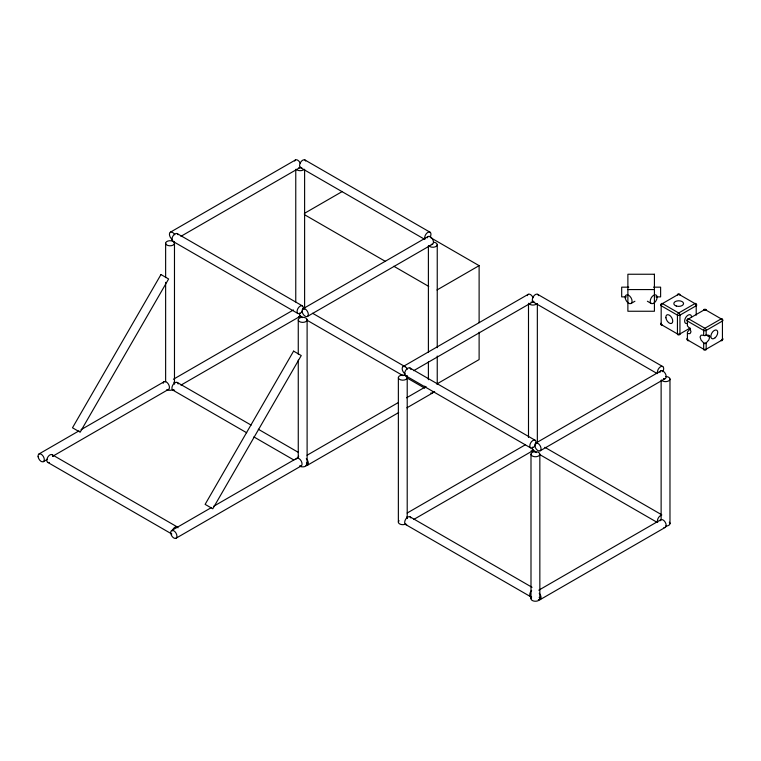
<?xml version="1.0" encoding="UTF-8"?>
<svg xmlns="http://www.w3.org/2000/svg" width="761" height="761" viewBox="0 0 761 761"><rect width="100%" height="100%" fill="white"/><g stroke="black" fill="none" stroke-linecap="round" stroke-linejoin="round"><path stroke-width="1.14" d="M709.766 336.086L708.596 336.714L706.075 334.469M690.417 328.419L687.421 332.081L687.392 339.825A1.769 1.018 -60 0 0 688.648 340.548M170.35 232.21L295.477 159.962M180.928 236.319L299.901 167.629M304.343 213.413L342.374 191.458M38.963 453.984L78.963 430.888M81.018 429.708L164.091 381.746M173.422 379.244L293.423 309.965M302.983 308.776L428.11 236.538M43.387 461.651L47.496 459.283M52.623 456.315L168.514 389.404M180.928 385.133L299.901 316.443M307.406 316.443L432.533 244.205M436.976 289.989L479.116 265.656L479.116 322.721M403.083 366.574L528.21 294.336M413.661 370.683L532.633 301.993M171.596 530.56L211.596 507.463M213.651 506.284L296.723 458.322M307.083 455.23L398.364 402.531M406.564 397.794L426.055 386.54M436.976 383.896L479.116 359.572L479.116 332.224M176.019 538.227L301.147 465.979M307.406 465.256L398.688 412.557M406.888 407.82L432.533 393.018M631.078 303.458L634.921 301.242M661.319 323.834A1.769 1.018 60 0 0 662.422 325.251A1.769 1.018 -60 0 1 661.176 324.528L661.176 305.751A1.769 1.018 0 0 1 661.176 304.305L678.688 294.193L696.21 304.305L696.21 315.14M661.005 323.206A1.769 1.018 0 0 0 661.176 324.528L678.688 334.65A1.769 1.018 60 0 0 679.944 333.927L679.944 315.14A1.769 1.018 60 0 0 678.688 312.971L662.422 303.582A1.769 1.018 -60 0 0 661.176 305.751L677.442 315.14A1.769 1.018 0 0 0 679.944 315.14L696.21 305.751A1.769 1.018 0 0 0 696.21 304.305A1.769 1.018 -60 0 0 694.955 303.582L678.688 312.971A1.769 1.018 -60 0 0 677.442 315.14L677.442 333.927A1.769 1.018 -60 0 0 678.688 334.65L690.113 328.058M688.41 319.011L704.914 309.48A1.769 1.018 -60 0 1 706.16 310.079M721.181 318.869L704.914 328.267A1.769 1.018 -60 0 0 703.659 330.426L703.659 335.259L701.062 335.163L700.044 337.009L701.062 340.034L703.659 342.935A9.579 5.527 60 0 0 704.914 343.791A9.579 5.527 -60 0 0 706.17 342.935L708.767 340.034L709.785 337.009L708.843 335.211L706.17 335.259L706.17 330.426A1.769 1.018 60 0 0 704.914 328.267L688.648 318.869A1.769 1.018 60 0 0 687.392 319.591A1.769 1.018 0 0 0 687.392 321.037L703.659 330.426A1.769 1.018 0 0 0 706.17 330.426L722.436 321.037A1.769 1.018 0 0 0 722.436 319.591A1.769 1.018 -60 0 0 721.181 318.869A1.769 1.018 60 0 1 722.436 321.037L722.436 339.825A1.769 1.018 60 0 1 721.181 340.548M407.183 513.019L525.128 444.928M535.715 443.149L660.843 370.911M705.932 349.347L722.436 339.825A1.769 1.018 0 0 0 722.541 338.445M413.661 519.497L532.633 450.816M540.139 450.807L665.266 378.569M538.788 590.184L660.843 519.725M540.139 599.63L665.266 527.383M628.767 287.163L621.689 287.163L621.689 296.885L626.408 296.885M653.537 287.163L660.615 287.163L660.615 296.885L655.896 296.885M627.882 289.57L654.422 289.57M687.44 333.565L689.999 333.641L691.007 331.796L689.999 328.781L687.421 325.889L687.392 319.591M722.436 319.591L704.914 309.48A1.769 1.018 60 0 0 703.668 310.079M647.383 301.242L651.235 303.458M703.896 349.347L687.392 339.825A1.769 1.018 0 0 1 687.392 338.379A1.769 1.018 60 0 0 687.535 339.121M304.904 159.962L430.032 232.21M537.637 294.336L662.764 366.574M430.793 237.755L479.116 265.656M300.481 167.629L424.581 239.277M533.214 301.993L657.314 373.641M304.343 214.602L385.57 261.489M393.798 266.245L428.747 286.421M177.275 233.646L302.402 305.893M410.008 368.02L535.135 440.258A4.423 2.559 -60 0 1 533.727 447.107A4.423 2.559 -60 0 1 529.903 444.9A4.423 2.559 -60 0 1 535.135 440.258M312.571 313.256L405.099 366.688M544.819 447.297L661.737 514.797M172.852 241.313L297.979 313.551M405.584 375.677L530.712 447.925M300.481 316.443L302.526 317.632M306.635 320L403.035 375.658M407.145 378.027L424.581 388.091M533.214 450.816L536.286 452.586M539.368 454.365L657.314 522.465M177.275 382.469L251.12 425.104M258.302 429.242L298.293 452.338M410.008 516.833L532.053 587.302M172.852 390.127L246.697 432.762M253.87 436.909L293.87 460.005M405.584 524.5L530.712 596.738M52.148 454.707L177.275 526.945M47.724 462.374L171.824 534.022M706.17 349.213L706.208 342.907A1.769 1.018 0 0 1 703.659 342.935L703.659 349.213A1.769 1.018 -60 0 0 704.914 349.936A1.769 1.018 60 0 0 706.17 349.213A1.769 1.018 0 0 1 703.659 349.213M669.975 379.073L669.975 523.558M661.128 380.253L661.128 520.001M539.844 454.203A4.423 2.549 0 0 1 533.214 456.419A4.423 2.549 0 0 1 533.214 451.986A4.423 2.549 0 0 1 539.844 454.203L539.844 598.688M537.342 303.687L537.342 442.246M530.997 454.203L530.997 598.688M528.495 303.687L528.495 437.508M437.242 244.709L437.242 347.739M437.242 356.024L437.242 384.448M428.395 245.889L428.395 352.476M428.395 361.951L428.395 379.71M407.211 377.627A4.423 2.549 0 0 1 400.581 379.844A4.423 2.549 0 0 1 400.581 375.42A4.423 2.549 0 0 1 407.211 377.627L407.211 518.555M398.364 377.627L398.364 522.113M307.111 319.839A4.423 2.549 0 0 1 300.481 322.046A4.423 2.549 0 0 1 300.481 317.622A4.423 2.549 0 0 1 307.111 319.839L307.111 464.315M304.609 169.313L304.609 309.061M298.264 319.839L298.264 354.179M298.264 360.105L298.264 458.398M295.763 169.313L295.763 301.955M174.478 243.263A4.423 2.549 0 0 1 167.848 245.47A4.423 2.549 0 0 1 167.848 241.047A4.423 2.549 0 0 1 174.478 243.263L174.478 384.191M165.632 243.263L165.632 277.603M165.632 282.341L165.632 381.822M304.067 169.351A4.423 2.549 0 0 1 300.186 170.683A4.423 2.549 0 0 1 296.305 169.351M173.185 389.546A4.423 2.549 0 0 1 166.925 389.546A4.423 2.559 60 0 0 169.418 387.035A4.423 2.559 60 0 0 166.374 382.012A4.423 2.559 60 0 0 163.206 383.278M433.447 242.179A4.423 2.549 0 0 1 436.357 246.241A4.423 2.549 0 0 1 428.795 245.765M434.655 391.515A4.423 2.549 0 0 1 432.505 391.734M306.407 462.935A4.423 2.549 0 0 1 305.465 466.303A4.423 2.549 0 0 1 299.558 466.122M174.621 390.127A4.423 2.559 -60 0 1 171.938 387.929A4.423 2.559 -60 0 1 174.916 382.773A4.423 2.559 -60 0 1 178.16 384.001M297.446 458.398A4.423 2.559 -60 0 1 298.692 456.239M301.813 316.586A4.423 2.559 -60 0 1 299.758 313.047M303.991 308.576A4.423 2.559 -60 0 1 304.191 308.576M424.885 387.806A4.423 2.559 -60 0 1 424.724 386.131M306.283 458.674A4.423 2.559 60 0 1 308.31 463.487A4.423 2.559 60 0 1 305.855 465.342M433.418 391.487A4.423 2.559 60 0 1 430.764 393.018M173.86 382.317A4.423 2.559 60 0 1 174.611 383.306M300.614 315.568A4.423 2.559 60 0 1 298.569 316.586M173.965 241.494A4.423 2.559 -60 0 1 172.928 236.072A4.423 2.559 -60 0 1 178.064 234.73M302.555 310.726A4.423 2.559 -60 0 1 297.37 312.923A4.423 2.559 -60 0 1 300.043 306.198A4.423 2.559 -60 0 1 303.116 309.289M301.813 167.772A4.423 2.559 -60 0 1 300.481 162.521A4.423 2.559 -60 0 1 305.694 161.047M424.971 239.182A4.423 2.559 -60 0 1 426.122 233.979A4.423 2.559 -60 0 1 430.184 232.305A4.423 2.559 -60 0 1 430.184 237.032M427.263 237.841A4.423 2.559 60 0 1 430.469 236.852A4.423 2.559 60 0 1 433.428 241.732A4.423 2.559 60 0 1 431.202 244.348M172.338 239.515A4.423 2.559 60 0 1 169.713 232.895A4.423 2.559 60 0 1 174.773 234.759M300.433 167.116A4.423 2.559 60 0 1 298.778 167.81M294.688 161.047A4.423 2.559 60 0 1 297.237 159.962A4.423 2.559 60 0 1 300.319 163.358M296.01 459.197A4.423 2.559 60 0 1 301.223 461.014A4.423 2.559 60 0 1 299.815 466.122M49.275 462.45A4.423 2.559 -60 0 1 46.821 459.996A4.423 2.559 -60 0 1 49.865 454.973A4.423 2.559 -60 0 1 53.032 456.239M172.214 530.921A4.423 2.559 -60 0 1 175.173 527.107A4.423 2.559 -60 0 1 177.988 527.83M536.943 303.563A4.423 2.549 0 0 1 532.605 305.047A4.423 2.549 0 0 1 528.676 303.22M533.233 449.532A4.423 2.549 0 0 1 532.919 449.532M405.917 523.92A4.423 2.549 0 0 1 400.01 524.101A4.423 2.549 0 0 1 399.068 520.733M665.552 376.514A4.423 2.549 0 0 1 669.937 378.712A4.423 2.549 0 0 1 666.798 381.527A4.423 2.549 0 0 1 661.528 380.129M669.271 522.179A4.423 2.549 0 0 1 669.433 524.776A4.423 2.549 0 0 1 665.552 526.108M539.14 597.309A4.423 2.549 0 0 1 538.398 600.572A4.423 2.549 0 0 1 532.69 600.695A4.423 2.549 0 0 1 531.539 597.461M406.697 524.681A4.423 2.559 -60 0 1 405.661 519.249A4.423 2.559 -60 0 1 410.797 517.918M531.625 596.938A4.423 2.559 -60 0 1 529.789 594.712A4.423 2.559 -60 0 1 531.625 590.374M534.755 450.893A4.423 2.559 -60 0 1 532.576 447.126M535.649 443.244A4.423 2.559 -60 0 1 536.924 442.95M657.704 522.36A4.423 2.559 -60 0 1 658.255 518.079A4.423 2.559 -60 0 1 661.642 515.207M539.226 593.257A4.423 2.559 60 0 1 541.023 598.098A4.423 2.559 60 0 1 538.369 599.63M660.053 520.809A4.423 2.559 60 0 1 665.266 522.274A4.423 2.559 60 0 1 663.934 527.535M406.793 516.919A4.423 2.559 60 0 1 407.506 517.946M533.261 450.122A4.423 2.559 60 0 1 531.083 450.893M407.354 375.677A4.423 2.559 -60 0 1 404.671 373.48A4.423 2.559 -60 0 1 407.649 368.324A4.423 2.559 -60 0 1 410.892 369.551M534.545 302.136A4.423 2.559 -60 0 1 532.32 299.53A4.423 2.559 -60 0 1 535.278 294.64A4.423 2.559 -60 0 1 538.484 295.629M657.618 373.356A4.423 2.559 -60 0 1 659.045 368.096A4.423 2.559 -60 0 1 663.05 366.792A4.423 2.559 -60 0 1 662.764 371.682M659.958 372.433A4.423 2.559 60 0 1 663.202 371.216A4.423 2.559 60 0 1 666.179 376.372A4.423 2.559 60 0 1 663.497 378.569M405.29 374.012A4.423 2.559 60 0 1 402.407 367.354A4.423 2.559 60 0 1 407.506 369.123M533.347 301.118A4.423 2.559 60 0 1 531.083 302.079M527.363 295.629A4.423 2.559 60 0 1 529.865 294.288A4.423 2.559 60 0 1 533.052 297.732M687.449 323.387A4.87 2.806 -60 0 1 684.662 320.6A4.87 2.806 -60 0 1 688.286 315.025A4.87 2.806 -60 0 1 691.521 317.128M679.944 333.927A1.769 1.018 0 0 1 677.442 333.927M694.955 303.582A1.769 1.018 60 0 1 696.21 305.751M678.508 294.621A1.769 1.018 0 0 0 677.442 294.916A1.769 1.018 60 0 1 678.688 294.193A1.769 1.018 -60 0 1 679.944 294.916A1.769 1.018 0 0 0 679.231 294.659M661.176 304.305A1.769 1.018 60 0 1 662.422 303.582M687.392 321.037A1.769 1.018 -60 0 1 688.648 318.869M688.305 340.291A1.769 1.018 60 0 1 687.858 339.767M722.341 338.959A1.769 1.018 -60 0 1 721.751 340.053M703.915 310.079A1.769 1.018 0 0 1 705.913 310.079M705.723 335.43A1.741 0.78 -7.4 0 1 703.925 335.563M160.961 274.55L72.485 427.796L80.143 432.21L168.619 278.973L160.961 274.55M293.594 351.125L205.118 504.372L212.776 508.786L301.251 355.549L293.594 351.125M654.422 274.245L627.882 274.245L627.882 311.249L654.422 311.249L654.422 274.245M302.117 311.525A4.423 2.559 60 0 0 307.244 316.528A4.423 2.559 60 0 0 306.217 309.784A4.423 2.559 60 0 0 302.117 311.525M170.74 533.299A4.423 2.559 60 0 0 175.858 538.303A4.423 2.559 60 0 0 174.83 531.568A4.423 2.559 60 0 0 170.74 533.299M38.107 456.724A4.423 2.559 60 0 0 43.225 461.727A4.423 2.559 60 0 0 42.197 454.992A4.423 2.559 60 0 0 38.107 456.724M534.85 445.889A4.423 2.559 60 0 0 539.977 450.893A4.423 2.559 60 0 0 538.95 444.158A4.423 2.559 60 0 0 534.85 445.889M654.555 302.574A4.87 2.806 -60 0 0 656.096 295.03A4.87 2.806 -60 0 0 650.341 300.138A4.87 2.806 -60 0 0 654.555 302.574M625.266 298.046A4.87 2.806 60 0 0 630.898 303.553A4.87 2.806 60 0 0 629.766 296.143A4.87 2.806 60 0 0 625.266 298.046M665.913 317.775A4.87 2.806 60 0 0 671.478 323.454A4.87 2.806 60 0 0 670.536 316.11A4.87 2.806 60 0 0 665.913 317.775M676.263 306.017A4.87 2.806 0 0 0 683.559 303.582A4.87 2.806 0 0 0 676.263 301.147A4.87 2.806 0 0 0 676.263 306.017M715.188 337.722A4.87 2.806 -60 0 0 716.729 330.188A4.87 2.806 -60 0 0 710.974 335.297A4.87 2.806 -60 0 0 715.188 337.722"/></g></svg>
